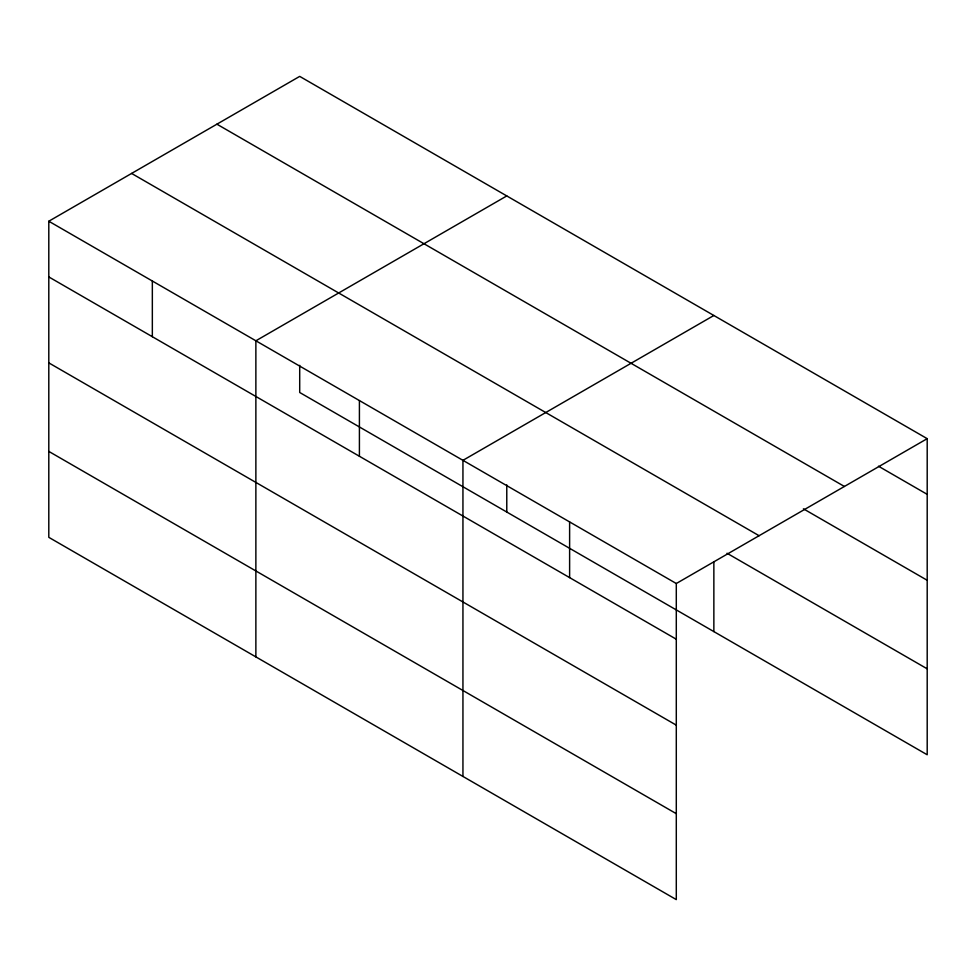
<?xml version="1.0" encoding="UTF-8"?>
<svg xmlns="http://www.w3.org/2000/svg" width="976" height="976" viewBox="0 0 976 976"><rect width="100%" height="100%" fill="white"/><g stroke="black" fill="none" stroke-linecap="round" stroke-linejoin="round"><path stroke-width="1.46" d="M48.8 221.235L676.295 583.514L676.295 899.616L48.8 537.337L48.8 221.235L299.705 76.384L927.2 438.663L927.2 754.765L299.705 392.486L299.705 365.341M506.776 195.932L255.871 340.795L255.871 656.897M713.859 315.48L462.941 460.343L462.941 776.445M676.295 583.514L927.2 438.663M878.473 466.211L927.2 494.344M216.904 124.184L844.399 486.463M803.407 508.813L927.2 580.281M131.601 173.435L759.096 535.714M727.022 553.246L927.2 668.828M48.8 276.928L676.295 639.207M48.8 362.865L676.295 725.144M48.8 451.4L676.295 813.679M713.859 562.237L713.859 631.582M569.618 521.928L569.618 577.621M506.776 484.901L506.776 512.034M359.412 400.563L359.412 456.256M152.341 281.015L152.341 336.708"/></g></svg>
